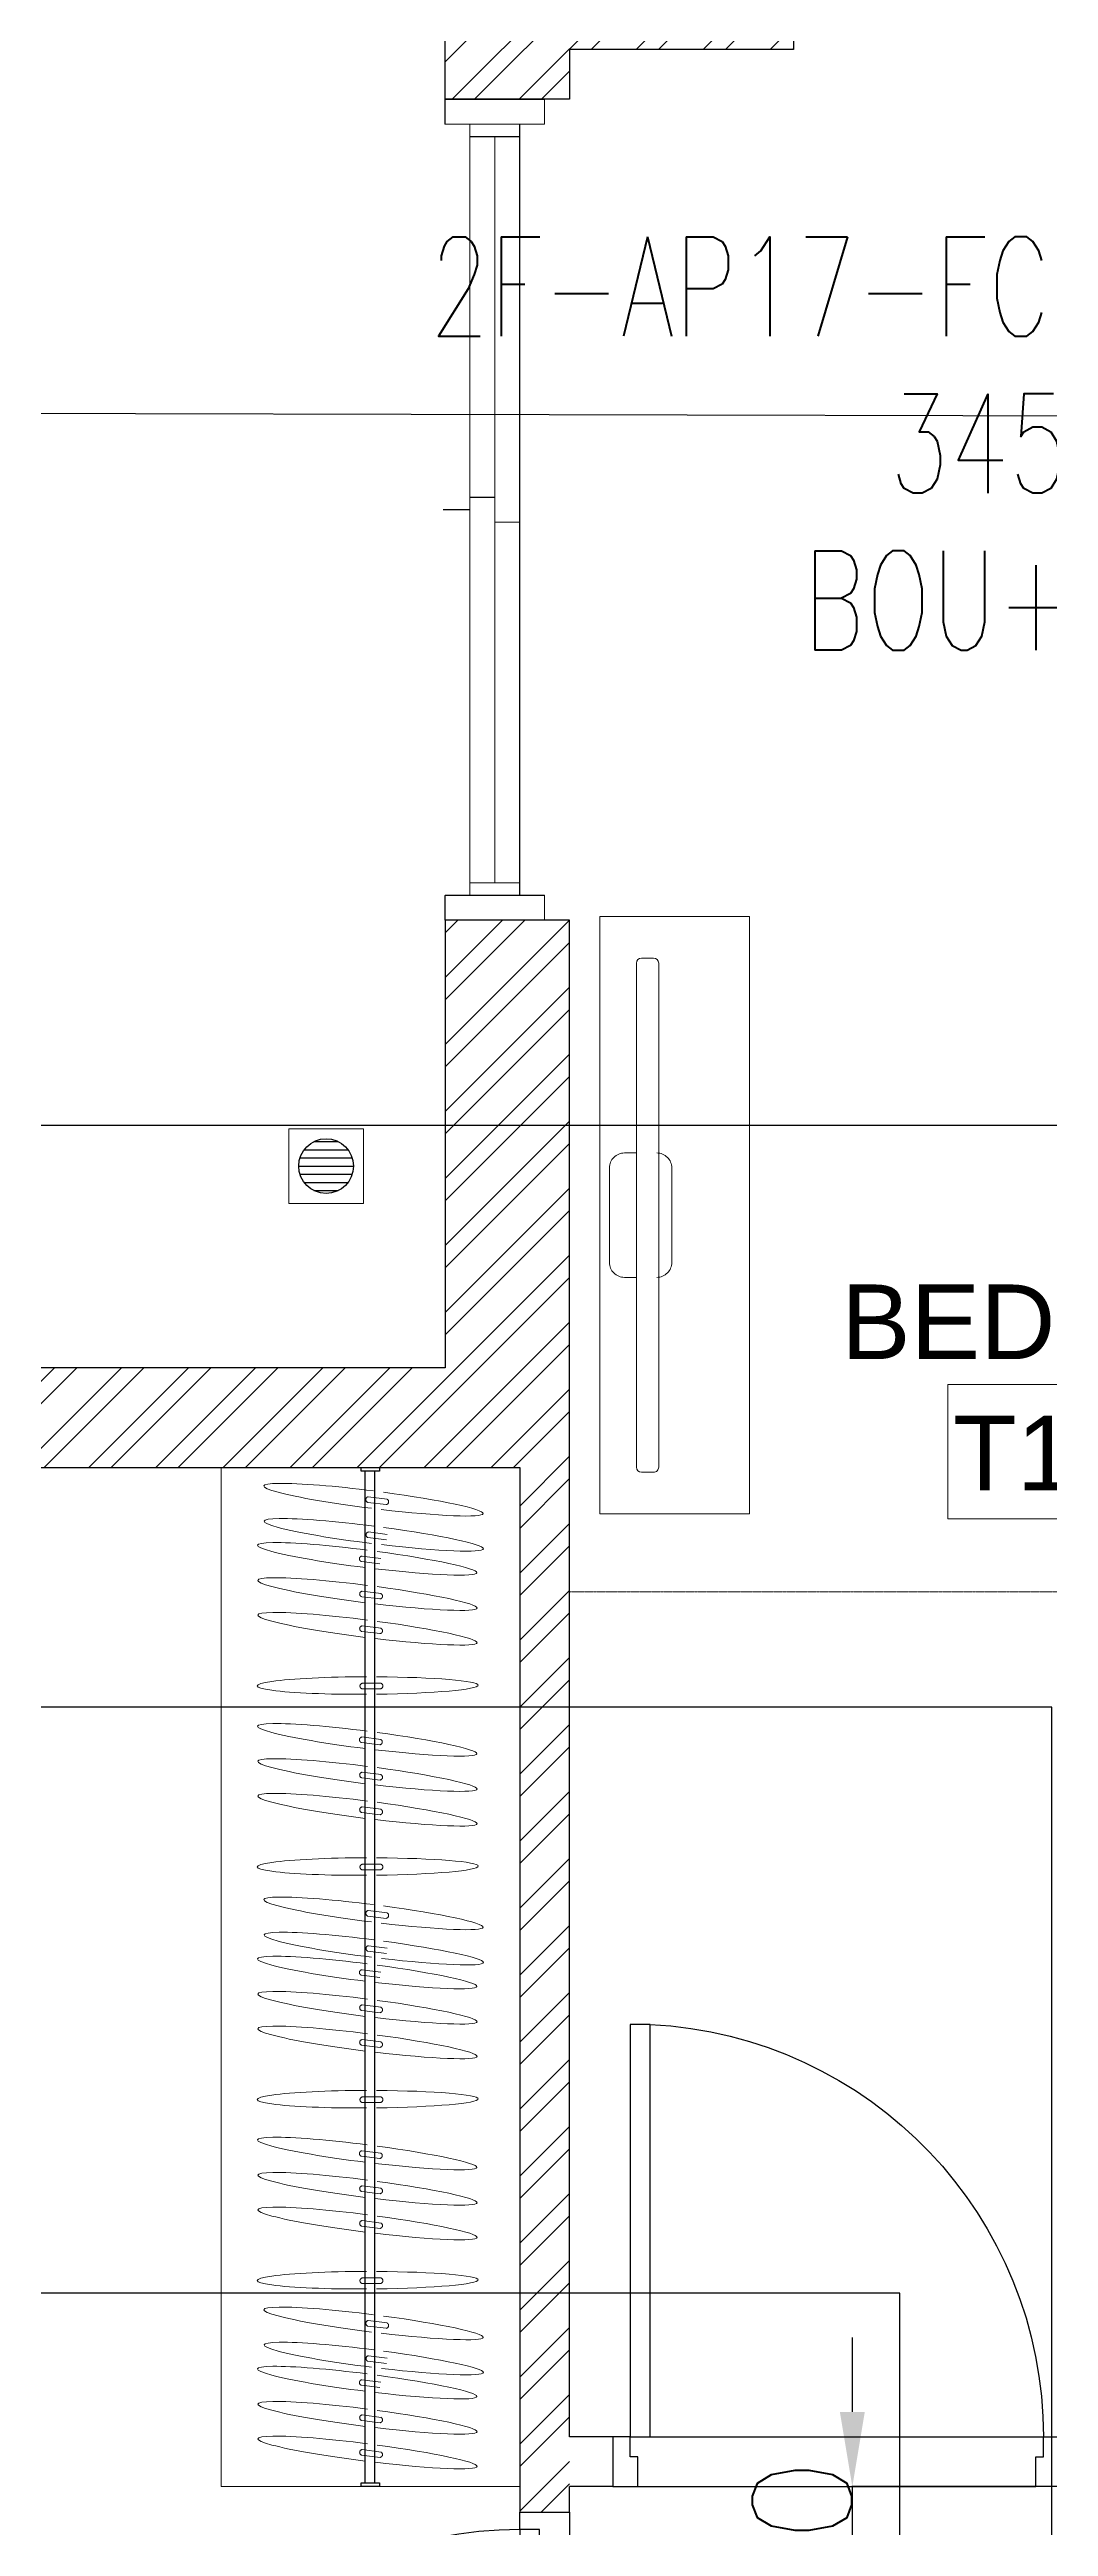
# Model space of a CAD drawing. Header units: millimetres. Extents: x -9226 to 166212, y -13 to 97274.
# Drawn here: x 32906 to 34912, y 76251 to 81230 of the extents above; entities that cross this region are included whole.
import ezdxf
from ezdxf.enums import TextEntityAlignment as Align

# ---------------------------------------------------------------- set-up
doc = ezdxf.new("R2010")
doc.units = ezdxf.units.MM
for name, pattern in [('23491-XR-AR-2ND FLOOR PLAN$0$23491-XR-AR-2ND FLOOR PLAN$0$1290A0 sheet$0$AUDIT_D_051024121621-1', [0]), ('23491-XR-AR-2ND FLOOR PLAN$0$23491-XR-AR-2ND FLOOR PLAN$0$23491-XR-AR-TYP-FLOOR$0$HIDDEN', [9.525, 6.35, -3.175]), ('23491-XR-AR-2ND FLOOR PLAN$0$23491-XR-AR-2ND FLOOR PLAN$0$Hidden_3', [7.14375, 4.7625, -2.38125])]:
    doc.linetypes.add(name, pattern=pattern)
doc.layers.get('0').update_dxf_attribs({"color": 8})
doc.layers.get('Defpoints').update_dxf_attribs({"color": 8})
for name, color, linetype in [('0-AC TEXT', 7, 'Continuous'), ('23491-XR-AR-2ND FLOOR PLAN$0$23491-XR-AR-2ND FLOOR PLAN$0$I-JOINERY HIDDEN', 8, '23491-XR-AR-2ND FLOOR PLAN$0$23491-XR-AR-2ND FLOOR PLAN$0$Hidden_3'), ('23491-XR-AR-2ND FLOOR PLAN$0$23491-XR-AR-2ND FLOOR PLAN$0$NEC-DR-FIXTURES', 8, 'Continuous'), ('DIM2', 7, 'Continuous'), ('FAD', 3, 'Continuous')]:
    doc.layers.add(name, color=color, linetype=linetype)
for name, color, linetype, lineweight in [('1.TAGGING', 7, 'Continuous', 5), ('1.XREF', 8, 'Continuous', 9), ('23491-XR-AR-2ND FLOOR PLAN$0$23491-XR-AR-2ND FLOOR PLAN$0$23491-XR-AR-TYP-FLOOR$0$A-FLOR-OVHD', 8, '23491-XR-AR-2ND FLOOR PLAN$0$23491-XR-AR-2ND FLOOR PLAN$0$23491-XR-AR-TYP-FLOOR$0$HIDDEN', 15), ('23491-XR-AR-2ND FLOOR PLAN$0$23491-XR-AR-2ND FLOOR PLAN$0$23491-XR-AR-TYP-FLOOR$0$A-FURN-FREE-PLAN', 8, 'Continuous', 5), ('23491-XR-AR-2ND FLOOR PLAN$0$23491-XR-AR-2ND FLOOR PLAN$0$23491-XR-AR-TYP-FLOOR$0$A-Glaz-Sill', 8, 'Continuous', 5), ('23491-XR-AR-2ND FLOOR PLAN$0$23491-XR-AR-2ND FLOOR PLAN$0$23491-XR-AR-TYP-FLOOR$0$A-GLAZ-WNDO', 8, 'Continuous', 13), ('23491-XR-AR-2ND FLOOR PLAN$0$23491-XR-AR-2ND FLOOR PLAN$0$23491-XR-AR-TYP-FLOOR$0$A-WALL-PATT', 8, 'Continuous', 5), ('23491-XR-AR-2ND FLOOR PLAN$0$23491-XR-AR-2ND FLOOR PLAN$0$A-ANNO-DIMS', 8, 'Continuous', 5), ('23491-XR-AR-2ND FLOOR PLAN$0$23491-XR-AR-2ND FLOOR PLAN$0$A-FURN-FREE-PLAN', 8, 'Continuous', 5), ('23491-XR-AR-2ND FLOOR PLAN$0$23491-XR-AR-2ND FLOOR PLAN$0$A-WALL', 8, 'Continuous', 30), ('23491-XR-AR-2ND FLOOR PLAN$0$23491-XR-AR-2ND FLOOR PLAN$0$NEC- Glass', 8, 'Continuous', 5), ('23491-XR-AR-2ND FLOOR PLAN$0$23491-XR-AR-TYP FLOOR 3RD TO 18TH$0$23491-XR-AR-TYP-FLOOR$0$Zone-6_30May22$0$TYP$0$2B+G+19+R Typical Floor$0$A-DOOR', 8, 'Continuous', 25), ('23491-XR-AR-2ND FLOOR PLAN$0$23491-XR-AR-TYP FLOOR 3RD TO 18TH$0$A-FLOR-IDEN', 8, 'Continuous', 9), ('23491-XR-AR-2ND FLOOR PLAN$0$23491-XR-AR-TYP FLOOR 3RD TO 18TH$0$A-FLOR-IDEN @ 10', 8, 'Continuous', 9), ('23491-XR-AR-2ND FLOOR PLAN$0$23491-XR-AR-TYP FLOOR 3RD TO 18TH$0$A-FLOR-IDEN @ 100', 8, 'Continuous', 9), ('23491-XR-AR-2ND FLOOR PLAN$0$23491-XR-AR-TYP FLOOR 3RD TO 18TH$0$A-FLOR-IDEN @ 5', 8, 'Continuous', 9), ('23491-XR-AR-2ND FLOOR PLAN$0$23491-XR-AR-TYP FLOOR 3RD TO 18TH$0$A-FLOR-IDEN @ 8', 8, 'Continuous', 9), ('23491-XR-AR-2ND FLOOR PLAN$0$23491-XR-AR-TYP-FLOOR$0$A-Glaz-Sill', 8, 'Continuous', 5), ('23491-XR-AR-2ND FLOOR PLAN$0$23491-XR-AR-TYP-FLOOR$0$A-GLAZ-WNDO', 8, 'Continuous', 13), ('23491-XR-AR-2ND FLOOR PLAN$0$A-ANNO-DIMS', 8, 'Continuous', 5), ('23491-XR-AR-2ND FLOOR PLAN$0$NEC- Glass', 8, 'Continuous', 5), ('A-ANNO-DIMS', 8, 'Continuous', 9)]:
    doc.layers.add(name, color=color, linetype=linetype, lineweight=lineweight)
doc.styles.add('23491-XR-AR-2ND FLOOR PLAN$0$23491-XR-AR-2ND FLOOR PLAN$0$SDC-TEXT_4_2', font='arial.ttf')
doc.styles.add('ROMANS', font='isocp.shx', dxfattribs={"width": 0.8})
doc.styles.add('ROMANS100', font='romans.shx', dxfattribs={"width": 0.7, "height": 100})
doc.styles.get("Standard").update_dxf_attribs({"font": 'romans.shx', "height": 200})
doc.dimstyles.new('ISO-25', dxfattribs={"dimtxt": 200, "dimasz": 150, "dimexe": 1.25, "dimexo": 0.625, "dimgap": 1, "dimtad": 1, "dimtoh": 1, "dimdec": 0, "dimrnd": 5, "dimtxsty": 'Standard', "dimcen": 2.5, "dimclrd": 256, "dimclre": 256, "dimclrt": 7, "dimadec": 0, "dimazin": 0, "dimtfac": 1, "dimtdec": 0, "dimtix": 1, "dimtmove": 2, "dimatfit": 3, "dimfxl": 1, "dimarcsym": 1})
doc.dimstyles.new('JSE', dxfattribs={"dimtxt": 50, "dimasz": 150, "dimexe": 0.18, "dimexo": 0.0625, "dimgap": 50, "dimtad": 0, "dimdec": 0, "dimrnd": 5, "dimzin": 0, "dimdsep": 46, "dimtxsty": 'ROMANS', "dimcen": 0.09, "dimclrd": 7, "dimclre": 7, "dimclrt": 7, "dimadec": 0, "dimazin": 0, "dimtfac": 1, "dimtdec": 0, "dimtofl": 0, "dimtmove": 0, "dimatfit": 3, "dimfxl": 1, "dimtolj": 1, "dimtzin": 0, "dimarcsym": 1})
doc.dimstyles.new('JSE-1.25', dxfattribs={"dimtxt": 200, "dimasz": 150, "dimexe": 0.18, "dimexo": 0.0625, "dimgap": 20, "dimtad": 1, "dimdec": 0, "dimrnd": 5, "dimzin": 0, "dimdsep": 46, "dimtxsty": 'ROMANS', "dimcen": 0.09, "dimclrd": 256, "dimclre": 256, "dimclrt": 7, "dimadec": 0, "dimazin": 0, "dimtfac": 1, "dimtdec": 0, "dimtofl": 0, "dimtmove": 0, "dimatfit": 3, "dimfxl": 1, "dimtolj": 1, "dimtzin": 0, "dimarcsym": 0})

# ---------------------------------------------------------------- blocks, each defined once
blk = doc.blocks.new('23491-XR-AR-2ND FLOOR PLAN$0$A$C1cb4348e')
at = {"layer": '23491-XR-AR-2ND FLOOR PLAN$0$23491-XR-AR-TYP-FLOOR$0$A-Glaz-Sill', "color": 8}
for p, q in [((100, 800), (100, 1525)), ((0, 750), (0, 25))]:
    blk.add_line(p, q, dxfattribs=at)
at = {"layer": '23491-XR-AR-2ND FLOOR PLAN$0$NEC- Glass', "color": 8}
for points in [[(100, 1550), (100, 1525), (0, 1525), (0, 1550)], [(0, 1525), (0, 750), (50, 750), (50, 1525)], [(50, 25), (50, 800), (100, 800), (100, 25)], [(100, 0), (100, 25), (0, 25), (0, 0)]]:
    blk.add_lwpolyline(points, close=True, dxfattribs=at)
at = {"layer": 'Defpoints', "color": 8}
blk.add_line((100, 775), (153.9, 775), dxfattribs=at)
blk = doc.blocks.new('23491-XR-AR-2ND FLOOR PLAN$0$A$C98741eb2')
at = {"layer": '23491-XR-AR-2ND FLOOR PLAN$0$23491-XR-AR-TYP-FLOOR$0$A-GLAZ-WNDO', "color": 8, "elevation": 0}
for points in [[(2262.6, 68090.4), (2262.6, 68040.4), (2062.6, 68040.4), (2062.6, 68090.4)], [(2262.6, 66490.4), (2262.6, 66440.4), (2062.6, 66440.4), (2062.6, 66490.4)]]:
    blk.add_lwpolyline(points, close=True, dxfattribs=at)
at = {"layer": '23491-XR-AR-2ND FLOOR PLAN$0$A-ANNO-DIMS', "color": 8, "xscale": -1, "rotation": 1.08428626077739e-07}
blk.add_blockref('23491-XR-AR-2ND FLOOR PLAN$0$A$C1cb4348e', (2212.6, 66490.4, 0), dxfattribs=at)
blk = doc.blocks.new('23491-XR-AR-2ND FLOOR PLAN$0$23491-XR-AR-2ND FLOOR PLAN$0$23491-XR-AR-TYP-FLOOR$0$TV')
at = {"color": 8}
for p, q in [((0.0731, 0.5064), (0.0731, -0.5064)), ((0.1075, 0.5168), (0.0835, 0.5168)), ((0.1179, -0.5064), (0.1179, 0.5064)), ((0.1075, -0.5168), (0.0835, -0.5168))]:
    blk.add_line(p, q, dxfattribs=at)
for points in [[(0.0731, 0.125), (0.049, 0.125, 0.414214), (0.019, 0.095), (0.019, -0.095, 0.414214), (0.049, -0.125), (0.0731, -0.125)], [(0.1142, -0.125, 0.414214), (0.1442, -0.095), (0.1442, 0.095, 0.414214), (0.1142, 0.125)]]:
    blk.add_lwpolyline(points, format="xyb", dxfattribs=at)
for centre, start, end in [((0.0835, 0.5064), 89.9999, 179.9999), ((0.1075, 0.5064), 0.0001, 90.0001), ((0.0835, -0.5064), 180.0001, 270.0001), ((0.1075, -0.5064), 269.9999, 359.9999)]:
    blk.add_arc(centre, 0.0104, start, end, dxfattribs=at)
blk = doc.blocks.new('23491-XR-AR-2ND FLOOR PLAN$0$23491-XR-AR-2ND FLOOR PLAN$0$A$C1cb4348e')
at = {"layer": '23491-XR-AR-2ND FLOOR PLAN$0$23491-XR-AR-2ND FLOOR PLAN$0$23491-XR-AR-TYP-FLOOR$0$A-Glaz-Sill', "color": 8}
for p, q in [((100, 800), (100, 1525)), ((0, 750), (0, 25))]:
    blk.add_line(p, q, dxfattribs=at)
at = {"layer": '23491-XR-AR-2ND FLOOR PLAN$0$23491-XR-AR-2ND FLOOR PLAN$0$NEC- Glass', "color": 8}
for points in [[(100, 1550), (100, 1525), (0, 1525), (0, 1550)], [(0, 1525), (0, 750), (50, 750), (50, 1525)], [(50, 25), (50, 800), (100, 800), (100, 25)], [(100, 0), (100, 25), (0, 25), (0, 0)]]:
    blk.add_lwpolyline(points, close=True, dxfattribs=at)
at = {"layer": 'Defpoints', "color": 8}
blk.add_line((100, 775), (153.9, 775), dxfattribs=at)
blk = doc.blocks.new('*U531')
at = {"color": 8, "linetype": 'ByBlock'}
for points in [[(1.3, 0), (-7, 0), (-7, 4.5), (1.3, 4.5)], [(2.5, 0), (7, 0), (7, 4.5), (2.5, 4.5)]]:
    blk.add_lwpolyline(points, close=True, dxfattribs=at)
at = {"color": 8, "linetype": 'ByBlock', "style": '23491-XR-AR-2ND FLOOR PLAN$0$23491-XR-AR-2ND FLOOR PLAN$0$SDC-TEXT_4_2'}
for tag, p in [('ROOM-NAME-2', (0, 9.95)), ('ROOM-NAME-1', (0, 6.6)), ('ROOM-NO.', (-2.85, 2.2)), ('ROOM-FINISH', (4.75, 2.2))]:
    blk.add_attdef(tag, text='', height=2.5, dxfattribs=at).set_placement(p, align=Align.MIDDLE_CENTER)
blk = doc.blocks.new('*U818')
at = {"layer": '23491-XR-AR-2ND FLOOR PLAN$0$23491-XR-AR-TYP FLOOR 3RD TO 18TH$0$A-FLOR-IDEN @ 10', "color": 8}
ref = blk.add_blockref('*U531', (35129.9, 78276.7), dxfattribs=dict(at, xscale=5.999999999999999, yscale=5.999999999999999, zscale=5.999999999999999))
ref.add_attrib('ROOM-NO.', 'T116', dxfattribs={"layer": '0', "color": 0, "linetype": 'ByBlock', "height": 15, "style": '23491-XR-AR-2ND FLOOR PLAN$0$23491-XR-AR-2ND FLOOR PLAN$0$SDC-TEXT_4_2'}).set_placement((35112.8, 78289.9), align=Align.MIDDLE_CENTER)
ref.add_attrib('ROOM-FINISH', '00', dxfattribs={"layer": '0', "color": 0, "linetype": 'ByBlock', "height": 15, "style": '23491-XR-AR-2ND FLOOR PLAN$0$23491-XR-AR-2ND FLOOR PLAN$0$SDC-TEXT_4_2'}).set_placement((35158.4, 78289.9), align=Align.MIDDLE_CENTER)
ref.add_attrib('ROOM-NAME-1', 'BEDROOM-1', dxfattribs={"layer": '0', "color": 0, "linetype": 'ByBlock', "height": 15, "style": '23491-XR-AR-2ND FLOOR PLAN$0$23491-XR-AR-2ND FLOOR PLAN$0$SDC-TEXT_4_2'}).set_placement((35129.9, 78316.3), align=Align.MIDDLE_CENTER)
at = {"layer": '23491-XR-AR-2ND FLOOR PLAN$0$23491-XR-AR-TYP FLOOR 3RD TO 18TH$0$A-FLOR-IDEN @ 100', "color": 8}
ref = blk.add_blockref('*U531', (35129.9, 78276.7), dxfattribs=dict(at, xscale=60, yscale=60, zscale=60))
ref.add_attrib('ROOM-NO.', 'T116', dxfattribs={"layer": '0', "color": 0, "linetype": 'ByBlock', "height": 150, "style": '23491-XR-AR-2ND FLOOR PLAN$0$23491-XR-AR-2ND FLOOR PLAN$0$SDC-TEXT_4_2'}).set_placement((34958.9, 78408.7), align=Align.MIDDLE_CENTER)
ref.add_attrib('ROOM-FINISH', '00', dxfattribs={"layer": '0', "color": 0, "linetype": 'ByBlock', "height": 150, "style": '23491-XR-AR-2ND FLOOR PLAN$0$23491-XR-AR-2ND FLOOR PLAN$0$SDC-TEXT_4_2'}).set_placement((35414.9, 78408.7), align=Align.MIDDLE_CENTER)
ref.add_attrib('ROOM-NAME-1', 'BEDROOM-1', dxfattribs={"layer": '0', "color": 0, "linetype": 'ByBlock', "height": 150, "style": '23491-XR-AR-2ND FLOOR PLAN$0$23491-XR-AR-2ND FLOOR PLAN$0$SDC-TEXT_4_2'}).set_placement((35129.9, 78672.7), align=Align.MIDDLE_CENTER)
at = {"layer": '23491-XR-AR-2ND FLOOR PLAN$0$23491-XR-AR-TYP FLOOR 3RD TO 18TH$0$A-FLOR-IDEN @ 5', "color": 8}
ref = blk.add_blockref('*U531', (35129.9, 78276.7), dxfattribs=dict(at, xscale=3, yscale=3, zscale=3))
ref.add_attrib('ROOM-NO.', 'T116', dxfattribs={"layer": '0', "color": 0, "linetype": 'ByBlock', "height": 7.5, "style": '23491-XR-AR-2ND FLOOR PLAN$0$23491-XR-AR-2ND FLOOR PLAN$0$SDC-TEXT_4_2'}).set_placement((35121.3, 78283.3), align=Align.MIDDLE_CENTER)
ref.add_attrib('ROOM-FINISH', '00', dxfattribs={"layer": '0', "color": 0, "linetype": 'ByBlock', "height": 7.5, "style": '23491-XR-AR-2ND FLOOR PLAN$0$23491-XR-AR-2ND FLOOR PLAN$0$SDC-TEXT_4_2'}).set_placement((35144.1, 78283.3), align=Align.MIDDLE_CENTER)
ref.add_attrib('ROOM-NAME-1', 'BEDROOM-1', dxfattribs={"layer": '0', "color": 0, "linetype": 'ByBlock', "height": 7.5, "style": '23491-XR-AR-2ND FLOOR PLAN$0$23491-XR-AR-2ND FLOOR PLAN$0$SDC-TEXT_4_2'}).set_placement((35129.9, 78296.5), align=Align.MIDDLE_CENTER)
at = {"layer": '23491-XR-AR-2ND FLOOR PLAN$0$23491-XR-AR-TYP FLOOR 3RD TO 18TH$0$A-FLOR-IDEN @ 8', "color": 8}
ref = blk.add_blockref('*U531', (35129.9, 78276.7), dxfattribs=dict(at, xscale=4.8, yscale=4.8, zscale=4.8))
ref.add_attrib('ROOM-NO.', 'T116', dxfattribs={"layer": '0', "color": 0, "linetype": 'ByBlock', "height": 12, "style": '23491-XR-AR-2ND FLOOR PLAN$0$23491-XR-AR-2ND FLOOR PLAN$0$SDC-TEXT_4_2'}).set_placement((35116.2, 78287.3), align=Align.MIDDLE_CENTER)
ref.add_attrib('ROOM-FINISH', '00', dxfattribs={"layer": '0', "color": 0, "linetype": 'ByBlock', "height": 12, "style": '23491-XR-AR-2ND FLOOR PLAN$0$23491-XR-AR-2ND FLOOR PLAN$0$SDC-TEXT_4_2'}).set_placement((35152.7, 78287.3), align=Align.MIDDLE_CENTER)
ref.add_attrib('ROOM-NAME-1', 'BEDROOM-1', dxfattribs={"layer": '0', "color": 0, "linetype": 'ByBlock', "height": 12, "style": '23491-XR-AR-2ND FLOOR PLAN$0$23491-XR-AR-2ND FLOOR PLAN$0$SDC-TEXT_4_2'}).set_placement((35129.9, 78308.4), align=Align.MIDDLE_CENTER)
blk = doc.blocks.new('23491-XR-AR-2ND FLOOR PLAN$0$23491-XR-AR-2ND FLOOR PLAN$0$A$C09286910')
at = {"layer": '23491-XR-AR-2ND FLOOR PLAN$0$23491-XR-AR-2ND FLOOR PLAN$0$NEC-DR-FIXTURES', "color": 8}
for p, q in [((-0.0164, -0.0525), (-0.0164, 0.0525)), ((0, -0.055), (0, 0.055)), ((0.0164, -0.0525), (0.0164, 0.0525)), ((-0.0492, -0.0246), (-0.0492, 0.0246)), ((-0.0328, -0.0442), (-0.0328, 0.0442)), ((0.0328, -0.0442), (0.0328, 0.0442)), ((0.0492, -0.0246), (0.0492, 0.0246))]:
    blk.add_line(p, q, dxfattribs=at)
at = {"layer": '23491-XR-AR-2ND FLOOR PLAN$0$23491-XR-AR-2ND FLOOR PLAN$0$NEC-DR-FIXTURES', "color": 8, "lineweight": 0, "ltscale": 0.5}
blk.add_lwpolyline([(-0.075, -0.075), (0.075, -0.075), (0.075, 0.075), (-0.075, 0.075)], close=True, dxfattribs=at)
at = {"layer": '23491-XR-AR-2ND FLOOR PLAN$0$23491-XR-AR-2ND FLOOR PLAN$0$NEC-DR-FIXTURES', "color": 8, "linetype": 'ByBlock'}
blk.add_circle((0, 0), 0.055, dxfattribs=at)
blk = doc.blocks.new('*U143')
at = {"layer": '23491-XR-AR-2ND FLOOR PLAN$0$23491-XR-AR-TYP FLOOR 3RD TO 18TH$0$23491-XR-AR-TYP-FLOOR$0$Zone-6_30May22$0$TYP$0$2B+G+19+R Typical Floor$0$A-DOOR', "color": 8}
for p, q in [((0.865, 0), (0.035, 0)), ((0.85, -0.0999), (0.05, -0.0999))]:
    blk.add_line(p, q, dxfattribs=at)
blk.add_lwpolyline([(0.825, 0), (0.825, 0.829), (0.865, 0.829), (0.865, 0)], close=True, dxfattribs=at)
for points in [[(0.035, 0), (0, 0), (0, -0.0999), (0.05, -0.0999), (0.05, -0.04), (0.035, -0.04), (0.035, 0)], [(0.865, 0), (0.9, 0), (0.9, -0.0999), (0.85, -0.0999), (0.85, -0.04), (0.865, -0.04), (0.865, 0)]]:
    blk.add_lwpolyline(points, dxfattribs=at)
blk.add_arc((0.865, 0), 0.83, 92.7623, 180, dxfattribs=at)
blk = doc.blocks.new('*U509')
at = {"layer": '23491-XR-AR-2ND FLOOR PLAN$0$23491-XR-AR-TYP FLOOR 3RD TO 18TH$0$23491-XR-AR-TYP-FLOOR$0$Zone-6_30May22$0$TYP$0$2B+G+19+R Typical Floor$0$A-DOOR', "color": 8}
for p, q in [((0.865, 0), (0.035, 0)), ((0.85, -0.0999), (0.05, -0.0999))]:
    blk.add_line(p, q, dxfattribs=at)
blk.add_lwpolyline([(0.075, 0), (0.075, 0.829), (0.035, 0.829), (0.035, 0)], close=True, dxfattribs=at)
for points in [[(0.035, 0), (0, 0), (0, -0.0999), (0.05, -0.0999), (0.05, -0.04), (0.035, -0.04), (0.035, 0)], [(0.865, 0), (0.9, 0), (0.9, -0.0999), (0.85, -0.0999), (0.85, -0.04), (0.865, -0.04), (0.865, 0)]]:
    blk.add_lwpolyline(points, dxfattribs=at)
blk.add_arc((0.035, 0), 0.83, 360, 87.2377, dxfattribs=at)
blk = doc.blocks.new('*U142')
at = {"layer": '23491-XR-AR-2ND FLOOR PLAN$0$23491-XR-AR-2ND FLOOR PLAN$0$I-JOINERY HIDDEN', "color": 8, "linetype": 'ByBlock', "ltscale": 5, "extrusion": (-5.56122e-21, -2.50539e-08, 1), "elevation": 0}
blk.add_lwpolyline([(372.2, 18.4), (379.7, 18.4), (379.7, -18.4), (372.2, -18.4)], close=True, dxfattribs=at)
for points in [[(2413.3, 11), (379.7, 11)], [(379.7, -9), (2413.3, -9)]]:
    blk.add_lwpolyline(points, dxfattribs=at)
at = {"layer": '23491-XR-AR-2ND FLOOR PLAN$0$23491-XR-AR-2ND FLOOR PLAN$0$I-JOINERY HIDDEN', "color": 8, "linetype": 'ByBlock', "ltscale": 5, "extrusion": (-5.56122e-21, -2.50539e-08, 1)}
blk.add_lwpolyline([(2413.3, 18.4), (2420.8, 18.4), (2420.8, -18.4), (2413.3, -18.4)], close=True, dxfattribs=at)
blk = doc.blocks.new('23491-XR-AR-2ND FLOOR PLAN')
at = {"layer": '23491-XR-AR-2ND FLOOR PLAN$0$23491-XR-AR-2ND FLOOR PLAN$0$23491-XR-AR-TYP-FLOOR$0$A-WALL-PATT'}
h = blk.add_hatch(dxfattribs=at)
h.set_pattern_fill('ANSI32', color=8, scale=10)
h.paths.add_polyline_path([(33950, 81230), (33950, 81130), (33700, 81130), (33700, 81480), (34400, 81480), (34400, 81230)])
h = blk.add_hatch(dxfattribs=at)
h.set_pattern_fill('ANSI32', color=8, scale=10)
h.paths.add_polyline_path([(33950, 74180), (33850, 74180), (33850, 72880), (33950, 72880)])
h.paths.add_polyline_path([(33850, 76280), (33950, 76280), (33950, 79480), (33700, 79480), (33700, 78580), (29799.9, 78579.8), (29800, 78379.8), (33850, 78379.8)])
h.paths.add_polyline_path([(33950, 75380), (33850, 75380), (33850, 75080), (33950, 75080)])
at = {"layer": '23491-XR-AR-2ND FLOOR PLAN$0$23491-XR-AR-2ND FLOOR PLAN$0$23491-XR-AR-TYP-FLOOR$0$A-FLOR-OVHD', "color": 8, "ltscale": 0.1}
blk.add_line((35137.1, 78129.9), (33950, 78129.9), dxfattribs=at)
at = {"layer": '23491-XR-AR-2ND FLOOR PLAN$0$23491-XR-AR-2ND FLOOR PLAN$0$23491-XR-AR-TYP-FLOOR$0$A-FURN-FREE-PLAN', "color": 8}
for p, q in [((33250, 76331.3), (33250, 78380)), ((33850, 76331.3), (33250, 76331.3))]:
    blk.add_line(p, q, dxfattribs=at)
blk.add_lwpolyline([(34311.3, 78287), (34011.3, 78287), (34011.3, 79487), (34311.3, 79487)], close=True, dxfattribs=at)
at = {"layer": '23491-XR-AR-2ND FLOOR PLAN$0$23491-XR-AR-2ND FLOOR PLAN$0$23491-XR-AR-TYP-FLOOR$0$A-GLAZ-WNDO', "color": 8}
for points in [[(33900, 81130), (33900, 81080), (33700, 81080), (33700, 81130)], [(33900, 79530), (33900, 79480), (33700, 79480), (33700, 79530)]]:
    blk.add_lwpolyline(points, close=True, dxfattribs=at)
at = {"layer": '23491-XR-AR-2ND FLOOR PLAN$0$23491-XR-AR-2ND FLOOR PLAN$0$A-FURN-FREE-PLAN', "color": 8}
for p, q in [((33545.8, 78320.9, 0), (33583.6, 78316, 0)), ((33581.8, 78305.2, 0), (33544.8, 78309.7, 0)), ((33582.2, 78234.4, 0), (33545.2, 78238.9, 0)), ((33546.2, 78250.2, 0), (33584, 78245.3, 0)), ((33569.1, 78186.2, 0), (33532.2, 78190.7, 0)), ((33533.2, 78201.9, 0), (33571, 78197, 0)), ((33569.5, 78115.5, 0), (33532.6, 78120, 0)), ((33533.6, 78131.2, 0), (33571.4, 78126.3, 0)), ((33569.5, 78045.8, 0), (33532.5, 78050.3, 0)), ((33533.6, 78061.5, 0), (33571.4, 78056.6, 0)), ((33533.4, 77946.1, 0), (33571.5, 77946.1, 0)), ((33571.1, 77935.1, 0), (33533.8, 77934.9, 0)), ((33569.1, 77822.4, 0), (33532.2, 77826.9, 0)), ((33533.2, 77838.1, 0), (33571, 77833.2, 0)), ((33533.6, 77767.4, 0), (33571.4, 77762.5, 0)), ((33569.5, 77751.6, 0), (33532.6, 77756.1, 0)), ((33569.5, 77681.9, 0), (33532.5, 77686.4, 0)), ((33533.6, 77697.7, 0), (33571.4, 77692.8, 0)), ((33533.4, 77582.3, 0), (33571.5, 77582.3, 0)), ((33571.1, 77571.3, 0), (33533.8, 77571, 0)), ((33581.8, 77473.6, 0), (33544.8, 77478.2, 0)), ((33545.8, 77489.4, 0), (33583.6, 77484.5, 0)), ((33533.2, 77370.4, 0), (33571, 77365.5, 0)), ((33582.2, 77402.9, 0), (33545.2, 77407.4, 0)), ((33546.2, 77418.6, 0), (33584, 77413.7, 0)), ((33569.1, 77354.7, 0), (33532.2, 77359.2, 0)), ((33569.5, 77283.9, 0), (33532.6, 77288.4, 0)), ((33533.6, 77299.7, 0), (33571.4, 77294.8, 0)), ((33533.6, 77230, 0), (33571.4, 77225.1, 0)), ((33569.5, 77214.2, 0), (33532.5, 77218.7, 0)), ((33533.4, 77114.6, 0), (33571.5, 77114.6, 0)), ((33571.1, 77103.6, 0), (33533.8, 77103.3, 0)), ((33569.1, 76990.8, 0), (33532.2, 76995.3, 0)), ((33533.2, 77006.6, 0), (33571, 77001.7, 0)), ((33569.5, 76920.1, 0), (33532.6, 76924.6, 0)), ((33533.6, 76935.8, 0), (33571.4, 76930.9, 0)), ((33569.5, 76850.4, 0), (33532.5, 76854.9, 0)), ((33533.6, 76866.1, 0), (33571.4, 76861.2, 0)), ((33533.4, 76750.8, 0), (33571.5, 76750.8, 0)), ((33571.1, 76739.8, 0), (33533.8, 76739.5, 0)), ((33581.8, 76649.5, 0), (33544.8, 76654, 0)), ((33545.8, 76665.2, 0), (33583.6, 76660.3, 0)), ((33582.2, 76578.7, 0), (33545.2, 76583.2, 0)), ((33546.2, 76594.5, 0), (33584, 76589.6, 0)), ((33569.1, 76530.5, 0), (33532.2, 76535, 0)), ((33533.2, 76546.2, 0), (33571, 76541.3, 0)), ((33533.6, 76475.5, 0), (33571.4, 76470.6, 0)), ((33569.5, 76459.8, 0), (33532.6, 76464.3, 0)), ((33569.5, 76390.1, 0), (33532.5, 76394.6, 0)), ((33533.6, 76405.8, 0), (33571.4, 76400.9, 0))]:
    blk.add_line(p, q, dxfattribs=at)
at = {"layer": '23491-XR-AR-2ND FLOOR PLAN$0$23491-XR-AR-2ND FLOOR PLAN$0$A-FURN-FREE-PLAN', "color": 8, "linetype": '23491-XR-AR-2ND FLOOR PLAN$0$23491-XR-AR-2ND FLOOR PLAN$0$Hidden_3', "ltscale": 10}
for centre, radius, start, end in [((33546.6, 78315.2), 5.78, 97.3818, 252.0344), ((33580.9, 78310.9, 0), 5.8, 278.9275, 61.7974), ((33547, 78244.4), 5.78, 97.3818, 252.0344), ((33533.9, 78196.2), 5.78, 97.3818, 252.0344), ((33534.3, 78125.5), 5.78, 97.3818, 252.0344), ((33568.6, 78121.2, 0), 5.8, 278.9275, 61.7974), ((33534.3, 78055.8), 5.78, 97.3818, 252.0344), ((33568.6, 78051.5, 0), 5.8, 278.9275, 61.7974), ((33534.9, 77940.5), 5.78, 104.7662, 259.4188), ((33569.4, 77940.7, 0), 5.8, 286.3119, 69.1817), ((33533.9, 77832.4), 5.78, 97.3818, 252.0344), ((33568.2, 77828.1, 0), 5.8, 278.9275, 61.7974), ((33534.3, 77761.6), 5.78, 97.3818, 252.0344), ((33568.6, 77757.3, 0), 5.8, 278.9275, 61.7974), ((33534.3, 77691.9), 5.78, 97.3818, 252.0344), ((33568.6, 77687.6, 0), 5.8, 278.9275, 61.7974), ((33534.9, 77576.7), 5.78, 104.7662, 259.4188), ((33569.4, 77576.9, 0), 5.8, 286.3119, 69.1817), ((33546.6, 77483.6), 5.78, 97.3818, 252.0344), ((33580.9, 77479.4, 0), 5.8, 278.9275, 61.7974), ((33533.9, 77364.7), 5.78, 97.3818, 252.0344), ((33547, 77412.9), 5.78, 97.3818, 252.0344), ((33534.3, 77293.9), 5.78, 97.3818, 252.0344), ((33568.6, 77289.7, 0), 5.8, 278.9275, 61.7974), ((33534.3, 77224.2), 5.78, 97.3818, 252.0344), ((33568.6, 77220, 0), 5.8, 278.9275, 61.7974), ((33534.9, 77109), 5.78, 104.7662, 259.4188), ((33569.4, 77109.2, 0), 5.8, 286.3119, 69.1817), ((33533.9, 77000.8), 5.78, 97.3818, 252.0344), ((33568.2, 76996.6, 0), 5.8, 278.9275, 61.7974), ((33534.3, 76930.1), 5.78, 97.3818, 252.0344), ((33568.6, 76925.8, 0), 5.8, 278.9275, 61.7974), ((33534.3, 76860.4), 5.78, 97.3818, 252.0344), ((33568.6, 76856.1, 0), 5.8, 278.9275, 61.7974), ((33534.9, 76745.2), 5.78, 104.7662, 259.4188), ((33569.4, 76745.3, 0), 5.8, 286.3119, 69.1817), ((33546.6, 76659.5), 5.78, 97.3818, 252.0344), ((33580.9, 76655.2, 0), 5.8, 278.9275, 61.7974), ((33547, 76588.7), 5.78, 97.3818, 252.0344), ((33533.9, 76540.5), 5.78, 97.3818, 252.0344), ((33534.3, 76469.8), 5.78, 97.3818, 252.0344), ((33568.6, 76465.5, 0), 5.8, 278.9275, 61.7974), ((33534.3, 76400.1), 5.78, 97.3818, 252.0344), ((33568.6, 76395.8, 0), 5.8, 278.9275, 61.7974)]:
    blk.add_arc(centre, radius, start, end, dxfattribs=at)
at = {"layer": '23491-XR-AR-2ND FLOOR PLAN$0$23491-XR-AR-2ND FLOOR PLAN$0$A-FURN-FREE-PLAN', "color": 8, "lineweight": 0, "ltscale": 10, "extrusion": (1.29042e-09, -1.18861e-10, -1)}
for centre, major_axis, ratio, start_param, end_param in [((33546.2, 78316.2), (-210.1, 26.5, 0), 0.082947, 4.674333, 7.892004), ((33546.2, 78316.2), (-230.4, 29.1, 0), 0.075611, 1.691856, 4.591299), ((33546.6, 78245.5), (-210.1, 26.5, 0), 0.082947, 4.674333, 7.892004), ((33533.5, 78197.2), (-210.1, 26.5, 0), 0.082947, 4.674333, 7.892004), ((33546.6, 78245.5), (-230.4, 29.1, 0), 0.075611, 1.691856, 4.591299), ((33533.5, 78197.2), (-230.4, 29.1, 0), 0.075611, 1.691856, 4.591299), ((33533.9, 78126.5), (-210.1, 26.5, 0), 0.082947, 4.674333, 7.892004), ((33533.9, 78126.5), (-230.4, 29.1, 0), 0.075611, 1.691856, 4.591299), ((33533.9, 78056.8), (-210.1, 26.5, 0), 0.082947, 4.674333, 7.892004), ((33533.9, 78056.8), (-230.4, 29.1, 0), 0.075611, 1.691856, 4.591299), ((33533.5, 77833.4), (-210.1, 26.5, 0), 0.082947, 4.674333, 7.892004), ((33533.5, 77833.4), (-230.4, 29.1, 0), 0.075611, 1.691856, 4.591299), ((33533.9, 77762.7), (-210.1, 26.5, 0), 0.082947, 4.674333, 7.892004), ((33533.9, 77762.7), (-230.4, 29.1, 0), 0.075611, 1.691856, 4.591299), ((33533.9, 77693), (-210.1, 26.5, 0), 0.082947, 4.674333, 7.892004), ((33533.9, 77693), (-230.4, 29.1, 0), 0.075611, 1.691856, 4.591299), ((33546.2, 77484.7), (-210.1, 26.5, 0), 0.082947, 4.674333, 7.892004), ((33546.2, 77484.7), (-230.4, 29.1, 0), 0.075611, 1.691856, 4.591299), ((33546.6, 77413.9), (-210.1, 26.5, 0), 0.082947, 4.674333, 7.892004), ((33546.6, 77413.9), (-230.4, 29.1, 0), 0.075611, 1.691856, 4.591299), ((33533.5, 77365.7), (-210.1, 26.5, 0), 0.082947, 4.674333, 7.892004), ((33533.5, 77365.7), (-230.4, 29.1, 0), 0.075611, 1.691856, 4.591299), ((33533.9, 77295), (-210.1, 26.5, 0), 0.082947, 4.674333, 7.892004), ((33533.9, 77295), (-230.4, 29.1, 0), 0.075611, 1.691856, 4.591299), ((33533.9, 77225.3), (-210.1, 26.5, 0), 0.082947, 4.674333, 7.892004), ((33533.9, 77225.3), (-230.4, 29.1, 0), 0.075611, 1.691856, 4.591299), ((33533.5, 77001.9), (-210.1, 26.5, 0), 0.082947, 4.674333, 7.892004), ((33533.5, 77001.9), (-230.4, 29.1, 0), 0.075611, 1.691856, 4.591299), ((33533.9, 76931.1), (-210.1, 26.5, 0), 0.082947, 4.674333, 7.892004), ((33533.9, 76931.1), (-230.4, 29.1, 0), 0.075611, 1.691856, 4.591299), ((33533.9, 76861.4), (-210.1, 26.5, 0), 0.082947, 4.674333, 7.892004), ((33533.9, 76861.4), (-230.4, 29.1, 0), 0.075611, 1.691856, 4.591299), ((33546.2, 76660.5), (-210.1, 26.5, 0), 0.082947, 4.674333, 7.892004), ((33546.2, 76660.5), (-230.4, 29.1, 0), 0.075611, 1.691856, 4.591299), ((33533.5, 76541.5), (-210.1, 26.5, 0), 0.082947, 4.674333, 7.892004), ((33546.6, 76589.8), (-210.1, 26.5, 0), 0.082947, 4.674333, 7.892004), ((33546.6, 76589.8), (-230.4, 29.1, 0), 0.075611, 1.691856, 4.591299), ((33533.5, 76541.5), (-230.4, 29.1, 0), 0.075611, 1.691856, 4.591299), ((33533.9, 76470.8), (-210.1, 26.5, 0), 0.082947, 4.674333, 7.892004), ((33533.9, 76470.8), (-230.4, 29.1, 0), 0.075611, 1.691856, 4.591299), ((33533.9, 76401.1), (-210.1, 26.5, 0), 0.082947, 4.674333, 7.892004), ((33533.9, 76401.1), (-230.4, 29.1, 0), 0.075611, 1.691856, 4.591299)]:
    blk.add_ellipse(centre, major_axis=major_axis, ratio=ratio, start_param=start_param, end_param=end_param, dxfattribs=at)
at = {"layer": '23491-XR-AR-2ND FLOOR PLAN$0$23491-XR-AR-2ND FLOOR PLAN$0$A-FURN-FREE-PLAN', "color": 8, "lineweight": 0, "ltscale": 10, "extrusion": (1.29499e-09, 4.79752e-11, -1)}
for centre, major_axis, ratio, start_param, end_param in [((33534.3, 77941.5), (-211.8, -0.7, 0), 0.082947, 4.674333, 7.892004), ((33534.3, 77941.5), (-232.3, -0.8, 0), 0.075611, 1.691856, 4.591299), ((33534.3, 77577.7), (-211.8, -0.7, 0), 0.082947, 4.674333, 7.892004), ((33534.3, 77577.7), (-232.3, -0.8, 0), 0.075611, 1.691856, 4.591299), ((33534.3, 77110), (-211.8, -0.7, 0), 0.082947, 4.674333, 7.892004), ((33534.3, 77110), (-232.3, -0.8, 0), 0.075611, 1.691856, 4.591299), ((33534.3, 76746.2), (-211.8, -0.7, 0), 0.082947, 4.674333, 7.892004), ((33534.3, 76746.2), (-232.3, -0.8, 0), 0.075611, 1.691856, 4.591299)]:
    blk.add_ellipse(centre, major_axis=major_axis, ratio=ratio, start_param=start_param, end_param=end_param, dxfattribs=at)
at = {"layer": '23491-XR-AR-2ND FLOOR PLAN$0$23491-XR-AR-2ND FLOOR PLAN$0$A-WALL', "color": 8}
for p, q in [((33950, 79480), (33700, 79480)), ((33700, 79480), (33700, 78579.8)), ((33950, 76431.3), (33950, 79480)), ((33700, 78579.8), (29799.9, 78579.8)), ((29800, 78379.8), (33850, 78379.8)), ((33850, 78379.8), (33850, 76280)), ((34037.1, 76431.3), (33950, 76431.3)), ((33950, 76280), (33950, 76331.4)), ((34037.1, 76331.4), (33950, 76331.4))]:
    blk.add_line(p, q, dxfattribs=at)
blk.add_lwpolyline([(33950, 81230), (33950, 81130), (33700, 81130), (33700, 81480), (34400, 81480), (34400, 81230)], close=True, dxfattribs=at)
at = {"layer": '23491-XR-AR-2ND FLOOR PLAN$0$23491-XR-AR-2ND FLOOR PLAN$0$23491-XR-AR-TYP-FLOOR$0$A-FURN-FREE-PLAN', "color": 8, "xscale": -999.999999999987, "yscale": 999.999999999987, "zscale": 1000, "rotation": 179.9999050868142}
blk.add_blockref('23491-XR-AR-2ND FLOOR PLAN$0$23491-XR-AR-2ND FLOOR PLAN$0$23491-XR-AR-TYP-FLOOR$0$TV', (34011.3, 78887), dxfattribs=at)
at = {"layer": '23491-XR-AR-2ND FLOOR PLAN$0$23491-XR-AR-2ND FLOOR PLAN$0$A-ANNO-DIMS', "color": 8, "xscale": -1, "rotation": 1.08428626077739e-07}
blk.add_blockref('23491-XR-AR-2ND FLOOR PLAN$0$23491-XR-AR-2ND FLOOR PLAN$0$A$C1cb4348e', (33850, 79530, 0), dxfattribs=at)
at = {"layer": '23491-XR-AR-2ND FLOOR PLAN$0$23491-XR-AR-2ND FLOOR PLAN$0$A-FURN-FREE-PLAN', "color": 8, "ltscale": 10, "rotation": 90}
blk.add_blockref('*U142', (33550, 75959.2), dxfattribs=at)
at = {"layer": '23491-XR-AR-2ND FLOOR PLAN$0$23491-XR-AR-2ND FLOOR PLAN$0$NEC-DR-FIXTURES', "color": 8, "linetype": '23491-XR-AR-2ND FLOOR PLAN$0$23491-XR-AR-2ND FLOOR PLAN$0$1290A0 sheet$0$AUDIT_D_051024121621-1', "xscale": 999.9999999999999, "yscale": 999.9999999999999, "zscale": 999.9999999999999, "rotation": 270}
blk.add_blockref('23491-XR-AR-2ND FLOOR PLAN$0$23491-XR-AR-2ND FLOOR PLAN$0$A$C09286910', (33461, 78985.6, 0.1), dxfattribs=at)
at = {"layer": '23491-XR-AR-2ND FLOOR PLAN$0$23491-XR-AR-TYP FLOOR 3RD TO 18TH$0$23491-XR-AR-TYP-FLOOR$0$Zone-6_30May22$0$TYP$0$2B+G+19+R Typical Floor$0$A-DOOR', "color": 8, "xscale": -1000, "yscale": 1000, "zscale": 1000}
blk.add_blockref('*U143', (34937.1, 76431.3), dxfattribs=at)
at = {"layer": '23491-XR-AR-2ND FLOOR PLAN$0$23491-XR-AR-TYP FLOOR 3RD TO 18TH$0$23491-XR-AR-TYP-FLOOR$0$Zone-6_30May22$0$TYP$0$2B+G+19+R Typical Floor$0$A-DOOR', "color": 8, "xscale": 1000.000000000005, "yscale": 1000.000000000005, "zscale": 1000.000000000005, "rotation": 90}
blk.add_blockref('*U509', (33850.1, 75380), dxfattribs=at)
at = {"layer": '23491-XR-AR-2ND FLOOR PLAN$0$23491-XR-AR-TYP FLOOR 3RD TO 18TH$0$A-FLOR-IDEN'}
blk.add_blockref('*U818', (0, 0), dxfattribs=at)
at = {"layer": '23491-XR-AR-2ND FLOOR PLAN$0$23491-XR-AR-TYP-FLOOR$0$A-GLAZ-WNDO', "color": 8}
blk.add_blockref('23491-XR-AR-2ND FLOOR PLAN$0$A$C98741eb2', (31637.3, 13039.4, 0), dxfattribs=at)
blk = doc.blocks.new('XREF')
at = {"layer": 'A-ANNO-DIMS', "color": 8}
blk.add_blockref('23491-XR-AR-2ND FLOOR PLAN', (0, 0), dxfattribs=at)
blk = doc.blocks.new('*D495')
at = {"layer": 'Defpoints', "color": 0, "transparency": 16777216}
for p in [(34518.2, 76331.4), (34887.1, 76331.4), (34873.6, 75933, 0.1)]:
    blk.add_point(p, dxfattribs=at)
at = {"layer": 'DIM2', "lineweight": -2, "transparency": 16777216}
for p, q in [((34518.2, 76481.4), (34518.2, 76631.4)), ((34886.5, 76331.4), (34516.9, 76331.4)), ((34518.2, 75933), (34518.2, 76331.4)), ((34873, 75933), (34516.9, 75933)), ((34518.2, 75783), (34518.2, 75633))]:
    blk.add_line(p, q, dxfattribs=at)
at = {"layer": 'DIM2', "transparency": 16777216}
for points in [[(34493.2, 76481.4), (34543.2, 76481.4), (34518.2, 76331.4)], [(34493.2, 75783), (34543.2, 75783), (34518.2, 75933)]]:
    blk.add_solid(points, dxfattribs=at)
at = {"layer": 'DIM2', "color": 7, "transparency": 16777216, "insert": (34417.2, 76132.2), "char_height": 200, "attachment_point": 5, "rotation": 90}
blk.add_mtext('400', dxfattribs=at)

msp = doc.modelspace()

# ---------------------------------------------------------------- block references
at = {"layer": '1.XREF'}
msp.add_blockref('XREF', (0, 0), dxfattribs=at)

# ---------------------------------------------------------------- next in the draw order: linework, layer by layer
at = {"layer": 'FAD', "color": 7, "elevation": 0}
msp.add_lwpolyline([(35723.1, 75908), (35723.1, 79067.3), (27121.4, 79067.3)], dxfattribs=at)

# ---------------------------------------------------------------- next in the draw order: texts
at = {"layer": '0-AC TEXT', "insert": (35444.6, 80853.7), "char_height": 200, "width": 9707.923, "attachment_point": 3, "line_spacing_factor": 0.946776, "style": 'ROMANS100'}
msp.add_mtext('2F-AP17-FCU-01\\P345 L/s. \\PBOU+2600', dxfattribs=at)

# ---------------------------------------------------------------- next in the draw order: dimensions: what is measured, and where the dimension line sits
at = {"layer": 'DIM2'}
dim = msp.add_linear_dim(base=(34518.2, 76331.4), p1=(34873.6, 75933, 0.1), p2=(34887.1, 76331.4), angle=90, dimstyle='ISO-25', dxfattribs=at)
dim.commit()
dim.dimension.update_dxf_attribs({"geometry": '*D495', "text_midpoint": (34417.2, 76132.2)})

# ---------------------------------------------------------------- next in the draw order: leaders
at = {"layer": '1.TAGGING'}
msp.add_leader([(35880, 74531.8, 0), (35880, 80491.3, 0), (27852.7, 80510.1, 0)], dimstyle='JSE-1.25', override={"dimgap": 20, "dimtad": 0}, dxfattribs=at)
at = {"layer": 'FAD'}
for points in [[(38170.8, 69683, 0.1), (38170.8, 87014.7, 0.1), (27931.7, 87014.7, 0.1)], [(36834.8, 74897.4, 0.1), (36834.8, 85580.6, 0.1), (27018.1, 85580.6, 0.1)], [(36372.5, 76267, 0), (36370.1, 82975.1, 0), (27984.7, 82975.1, 0)], [(34918.8, 74750.9, 0.2), (34918.8, 77898, 0.2), (27154.5, 77898, 0.2)], [(34613.3, 75708, 0), (34613.3, 76720, 0), (29556.2, 76720, 0)]]:
    msp.add_leader(points, dimstyle='JSE', override={"dimgap": 50, "dimtad": 0}, dxfattribs=at)

doc.saveas('drawing.dxf')
